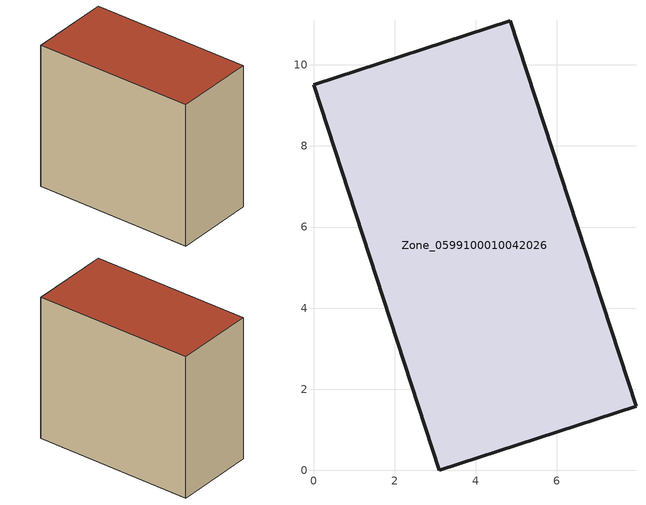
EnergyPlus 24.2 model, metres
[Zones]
Zone_0599100010042026
 floor ground (C_G): 0,9.51 4.85,11.09 7.95,1.58 3.1,0 z3.79
 wall outside (C_F): 4.85,11.09 0,9.51 3.1,0 7.95,1.58 4.85,11.09 z3.79:12.86
 roof outside (C_R): 3.1,0 7.95,1.58 4.85,11.09 0,9.51 z12.86
[BUILDING]
Pand.0599100010042026: North Axis=0; Terrain=City; Loads Convergence Tolerance Value=0.04; Temperature Convergence Tolerance Value=0.4; Solar Distribution=FullExterior; Maximum Number of Warmup Days=25; Minimum Number of Warmup Days=1
[Site:Location]
Rotterdam.The.Hague.AP_ZH_NLD Design_Conditions: Latitude=51.96; Longitude=4.45; Time Zone=1; Elevation=-4.5
[SITE:GROUNDTEMPERATURE:BUILDINGSURFACE]
18, 18, 18, 18, 18, 18, 18, 18, 18, 18, 18, 18
[MATERIAL] Thermal Absorptance=0.9; Solar Absorptance=0.7; Visible Absorptance=0.7
Name | Roughness | Thickness | Conductivity | Density | Specific Heat
G.TI.2006-2014 | MediumSmooth | 0.15 | 0.06 | 540 | 1210
F.TI.2006-2014 | Rough | 0.3 | 0.12 | 1920 | 840
R.TI.2006-2014 | MediumRough | 0.2 | 0.08 | 1500 | 1000
[CONSTRUCTION]
C_G: G.TI.2006-2014
C_F: F.TI.2006-2014
C_R: R.TI.2006-2014
[ZONE]
Zone_0599100010042026: Type=1; Multiplier=1; Ceiling Height=Autocalculate; Volume=Autocalculate; Floor Area=autocalculate; Part of Total Floor Area=Yes
[ZONEINFILTRATION:DESIGNFLOWRATE]
Infil_Zone_0599100010042026: Zone or ZoneList or Space or SpaceList=Zone_0599100010042026; Schedule=AlwaysOn; Design Flow Rate Calculation Method=Flow/Area; Flow Rate per Floor Area=0.0015; Constant Term Coefficient=1; Temperature Term Coefficient=0; Velocity Term Coefficient=0; Velocity Squared Term Coefficient=0
[HVACTEMPLATE:ZONE:IDEALLOADSAIRSYSTEM]
Zone_0599100010042026: Maximum Heating Supply Air Temperature=50; Minimum Cooling Supply Air Temperature=13; Maximum Heating Supply Air Humidity Ratio=0.0156; Minimum Cooling Supply Air Humidity Ratio=0.0077; Heating Limit=NoLimit; Cooling Limit=NoLimit; Dehumidification Control Type=ConstantSensibleHeatRatio; Cooling Sensible Heat Ratio=0.7; Dehumidification Setpoint=60; Humidification Control Type=None; Humidification Setpoint=30; Outdoor Air Method=None; Outdoor Air Flow Rate per Person=0.00944; Outdoor Air Flow Rate per Zone Floor Area=0; Outdoor Air Flow Rate per Zone=0; Demand Controlled Ventilation Type=None; Outdoor Air Economizer Type=NoEconomizer; Heat Recovery Type=None; Sensible Heat Recovery Effectiveness=0.7; Latent Heat Recovery Effectiveness=0.65
[ZONECONTROL:THERMOSTAT]
ThermostatControl_Zone_0599100010042026: Zone or ZoneList=Zone_0599100010042026; Control Type Schedule=DualSetpointControlType; Control 1=Thermostat_Zone_0599100010042026; Temperature Difference Between Cutout And Setpoint=0
[THERMOSTATSETPOINT:DUALSETPOINT]
Thermostat_Zone_0599100010042026: Heating Setpoint Temperature Schedule=HeatingSetpoint_Zone_0599100010042026; Cooling Setpoint Temperature Schedule=CoolingSetpoint_Zone_0599100010042026
[SCHEDULE:COMPACT]
HeatingSetpoint_Zone_0599100010042026: Through: 12/31, For: AllDays, Until: 24:00, 21
CoolingSetpoint_Zone_0599100010042026: Through: 12/31, For: AllDays, Until: 24:00, 24
DualSetpointControlType: Through: 12/31, For: AllDays, Until: 24:00, 4
AlwaysOn: Through: 12/31, For: AllDays, Until: 24:00, 1
